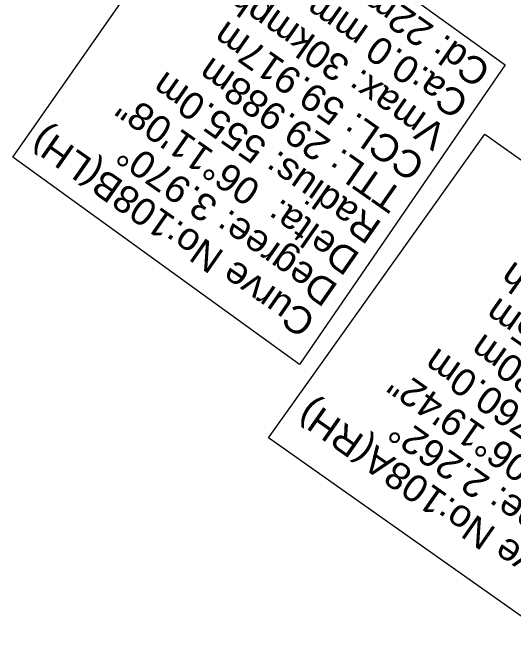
# Model space of a CAD drawing. Header units: metres. Extents: x 644418 to 1306172, y 3366650 to 6747308.
# Drawn here: x 652797.6 to 652843.5, y 3373696.3 to 3373754.6 of the extents above; entities that cross this region are included whole.
import ezdxf

# ---------------------------------------------------------------- set-up
doc = ezdxf.new("R2010")
doc.units = ezdxf.units.M
doc.header["$MEASUREMENT"] = 0
doc.layers.add('IR Proposed Curve_Details', color=190, linetype='Continuous', lineweight=0)
doc.styles.add('Style-Arial', font='arial.ttf')

msp = doc.modelspace()

# ---------------------------------------------------------------- linework, layer by layer
at = {"layer": 'IR Proposed Curve_Details'}
for points in [[(652842.8035, 3373749.8351), (652823.9386, 3373722.352), (652797.624, 3373741.3643), (652816.6781, 3373768.6598)], [(652867.7373, 3373724.4602), (652848.4199, 3373696.3178), (652821.0707, 3373715.6259), (652840.9365, 3373743.4728)]]:
    msp.add_lwpolyline(points, close=True, dxfattribs=at)

# ---------------------------------------------------------------- texts
at = {"layer": 'IR Proposed Curve_Details', "char_height": 2.5, "attachment_point": 7, "rotation": 145, "line_spacing_factor": 0.84, "style": 'Style-Arial'}
for s, insert in [('Curve No:108B(LH) \\PDegree: 3.970%%D\\PDelta:  06%%D11\'08"\\PRadius: 555.0m\\PTTL: 29.988m\\PCCL: 59.917m\\PVmax: 30kmph\\PCa:0.0 mm\\PCd: 22mm', (652841.6618, 3373749.6831)), ('Curve No:108A(RH) \\PDegree: 2.262%%D\\PDelta:  06%%D19\'42"\\PRadius: 760.0m\\PTTL: 41.980m\\PCCL: 83.875m\\PVmax: 30kmph\\PCa:0.0mm\\PCd: 16mm', (652866.5956, 3373724.3082))]:
    msp.add_mtext(s, dxfattribs=dict(at, insert=insert))

doc.saveas('drawing.dxf')
